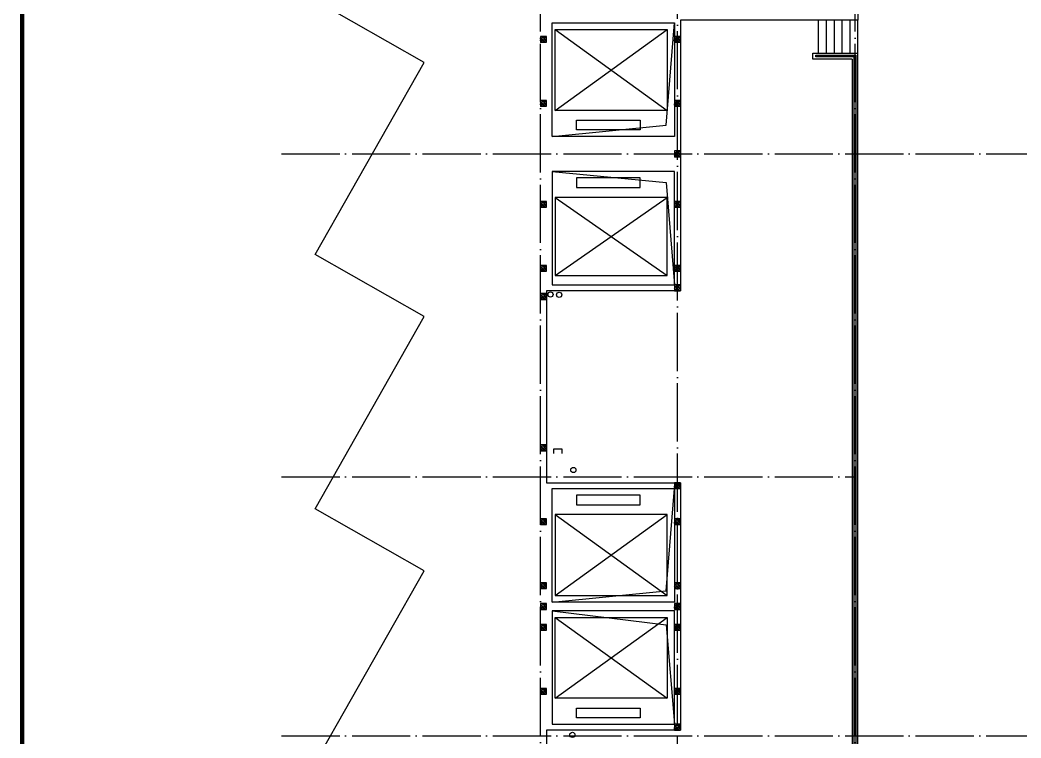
# Model space of a CAD drawing. Extents: x 6843040 to 15500510, y -6507076 to -4940511.
# Drawn here: x 7631314 to 7665698, y -5530571 to -5505902 of the extents above; entities that cross this region are included whole.
import ezdxf

# ---------------------------------------------------------------- set-up
doc = ezdxf.new("R2010")
doc.units = 0
doc.header["$LTSCALE"] = 1000
doc.header["$MEASUREMENT"] = 0
doc.linetypes.add('DOTE', pattern=[2.42, 2, -0.2, 0.02, -0.2])
doc.layers.add('-有效面积', color=6, linetype='Continuous', plot=False)
for name, color, linetype in [('COLUMN', 10, 'Continuous'), ('DOTE', 8, 'DOTE'), ('E_LINE_6', 11, 'Continuous'), ('EVTR', 2, 'Continuous'), ('plan-1', 40, 'Continuous'), ('PUB_HATCH', 8, 'Continuous'), ('PUB_TITLE', 4, 'Continuous'), ('RAIL', 163, 'Continuous'), ('S_SURFACE', 6, 'Continuous'), ('STAIR', 2, 'Continuous'), ('VPIPE-雨水', 4, 'Continuous')]:
    doc.layers.add(name, color=color, linetype=linetype)

# ---------------------------------------------------------------- blocks, each defined once
blk = doc.blocks.new('1GZ')
at = {"layer": 'PUB_HATCH'}
h = blk.add_hatch(dxfattribs=at)
h.set_pattern_fill('钢筋混凝土', color=256, scale=25, angle=90, style=0)
h.set_pattern_definition([(134.999998, (-35521.81, -439931.92), (-44.194175, -44.194172), []), (140, (-35521.81, -439931.92), (15.68804, 179.315045), [18.75, -206.25]), (85, (-35521.81, -439931.92), (-188.048035, -34.68783), [15, -165]), (190.4514, (-35520.5, -439916.98), (-172.35988, 144.62735), [15.93505, -175.28553]), (136.1842, (-35571.81, -439931.92), (41.37976, 266.81026), [28.125, -309.375]), (186.6356, (-35568.36, -439909.69), (-243.52946, 233.66568), [23.90257, -262.92825]), (81.1842, (-35571.8, -439931.92), (-243.52964, 233.6655), [22.5, -247.5]), (111, (-35559.31, -439906.92), (100.65473, 149.22676), [18.75, -206.25]), (56, (-35559.31, -439906.92), (-181.28751, 60.82884), [15, -165]), (161.4514, (-35550.92, -439894.48), (-80.63262, 210.05566), [15.93505, -175.28553]), (127.499998, (-35521.81, -439931.92), (-83.223463, 3.039967), [0, -163, 0, -167.5, 0, -165.625]), (97.499998, (-35521.81, -439931.92), (-98.602926, 65.767388), [0, -95.5, 0, -159.25, 0, -63.125]), (57.499998, (-35521.81, -439987.67), (5.638722, 133.455609), [0, -62.5, 0, -195, 0, -258.75]), (47.499998, (-35521.81, -440012.67), (-25.02624, 145.796543), [0, -81.25, 0, -129.5, 0, -183.75])])
edge = h.paths.add_edge_path()
edge.add_line((270895, -172450), (270695, -172450))
edge.add_line((270895, -172450), (270895, -172250))
edge.add_line((270895, -172250), (270695, -172250))
edge.add_line((270695, -172250), (270695, -172450))
h = blk.add_hatch(dxfattribs=at)
h.set_pattern_fill('钢筋混凝土', color=256, scale=25, angle=90, style=0)
h.set_pattern_definition([(134.999998, (-30921.81, -439931.92), (-44.194175, -44.194172), []), (140, (-30921.81, -439931.92), (15.68804, 179.315045), [18.75, -206.25]), (85, (-30921.81, -439931.92), (-188.048035, -34.68783), [15, -165]), (190.4514, (-30920.5, -439916.98), (-172.35988, 144.62735), [15.93505, -175.28553]), (136.1842, (-30971.8, -439931.92), (41.37976, 266.81026), [28.125, -309.375]), (186.6356, (-30968.36, -439909.69), (-243.52946, 233.66568), [23.90257, -262.92825]), (81.1842, (-30971.8, -439931.92), (-243.52964, 233.6655), [22.5, -247.5]), (111, (-30959.31, -439906.92), (100.65473, 149.22676), [18.75, -206.25]), (56, (-30959.31, -439906.92), (-181.28751, 60.82884), [15, -165]), (161.4514, (-30950.92, -439894.48), (-80.63262, 210.05566), [15.93505, -175.28553]), (127.499998, (-30921.81, -439931.92), (-83.223463, 3.039967), [0, -163, 0, -167.5, 0, -165.625]), (97.499998, (-30921.81, -439931.92), (-98.602926, 65.767388), [0, -95.5, 0, -159.25, 0, -63.125]), (57.499998, (-30921.81, -439987.67), (5.638722, 133.455609), [0, -62.5, 0, -195, 0, -258.75]), (47.499998, (-30921.81, -440012.67), (-25.02624, 145.796543), [0, -81.25, 0, -129.5, 0, -183.75])])
edge = h.paths.add_edge_path()
edge.add_line((275495, -172450), (275295, -172450))
edge.add_line((275495, -172450), (275495, -172250))
edge.add_line((275495, -172250), (275295, -172250))
edge.add_line((275295, -172250), (275295, -172450))
h = blk.add_hatch(dxfattribs=at)
h.set_pattern_fill('钢筋混凝土', color=256, scale=25, angle=90, style=0)
h.set_pattern_definition([(134.999998, (-35521.81, -442131.92), (-44.194175, -44.194172), []), (140, (-35521.81, -442131.92), (15.68804, 179.315045), [18.75, -206.25]), (85, (-35521.81, -442131.92), (-188.048035, -34.68783), [15, -165]), (190.4514, (-35520.5, -442116.98), (-172.35988, 144.62735), [15.93505, -175.28553]), (136.1842, (-35571.8, -442131.92), (41.37976, 266.81026), [28.125, -309.375]), (186.6356, (-35568.36, -442109.69), (-243.52946, 233.66568), [23.90257, -262.92825]), (81.1842, (-35571.8, -442131.92), (-243.52964, 233.6655), [22.5, -247.5]), (111, (-35559.31, -442106.92), (100.65473, 149.22676), [18.75, -206.25]), (56, (-35559.31, -442106.92), (-181.28751, 60.82884), [15, -165]), (161.4514, (-35550.92, -442094.48), (-80.63262, 210.05566), [15.93505, -175.28553]), (127.499998, (-35521.81, -442131.92), (-83.223463, 3.039967), [0, -163, 0, -167.5, 0, -165.625]), (97.499998, (-35521.81, -442131.92), (-98.602926, 65.767388), [0, -95.5, 0, -159.25, 0, -63.125]), (57.499998, (-35521.81, -442187.67), (5.638722, 133.455609), [0, -62.5, 0, -195, 0, -258.75]), (47.499998, (-35521.81, -442212.67), (-25.02624, 145.796543), [0, -81.25, 0, -129.5, 0, -183.75])])
edge = h.paths.add_edge_path()
edge.add_line((270895, -174650), (270695, -174650))
edge.add_line((270895, -174650), (270895, -174450))
edge.add_line((270895, -174450), (270695, -174450))
edge.add_line((270695, -174450), (270695, -174650))
h = blk.add_hatch(dxfattribs=at)
h.set_pattern_fill('钢筋混凝土', color=256, scale=25, angle=90, style=0)
h.set_pattern_definition([(134.999998, (-30921.81, -442131.92), (-44.194175, -44.194172), []), (140, (-30921.81, -442131.92), (15.68804, 179.315045), [18.75, -206.25]), (85, (-30921.81, -442131.92), (-188.048035, -34.68783), [15, -165]), (190.4514, (-30920.5, -442116.98), (-172.35988, 144.62735), [15.93505, -175.28553]), (136.1842, (-30971.8, -442131.92), (41.37976, 266.81026), [28.125, -309.375]), (186.6356, (-30968.36, -442109.69), (-243.52946, 233.66568), [23.90257, -262.92825]), (81.1842, (-30971.8, -442131.92), (-243.52964, 233.6655), [22.5, -247.5]), (111, (-30959.31, -442106.92), (100.65473, 149.22676), [18.75, -206.25]), (56, (-30959.31, -442106.92), (-181.28751, 60.82884), [15, -165]), (161.4514, (-30950.92, -442094.48), (-80.63262, 210.05566), [15.93505, -175.28553]), (127.499998, (-30921.81, -442131.92), (-83.223463, 3.039967), [0, -163, 0, -167.5, 0, -165.625]), (97.499998, (-30921.81, -442131.92), (-98.602926, 65.767388), [0, -95.5, 0, -159.25, 0, -63.125]), (57.499998, (-30921.81, -442187.67), (5.638722, 133.455609), [0, -62.5, 0, -195, 0, -258.75]), (47.499998, (-30921.81, -442212.67), (-25.02624, 145.796543), [0, -81.25, 0, -129.5, 0, -183.75])])
edge = h.paths.add_edge_path()
edge.add_line((275495, -174650), (275295, -174650))
edge.add_line((275495, -174650), (275495, -174450))
edge.add_line((275495, -174450), (275295, -174450))
edge.add_line((275295, -174450), (275295, -174650))
h = blk.add_hatch(dxfattribs=at)
h.set_pattern_fill('钢筋混凝土', color=256, scale=25, angle=90, style=0)
h.set_pattern_definition([(134.999998, (-30921.81, -443866.92), (-44.194175, -44.194172), []), (140, (-30921.81, -443866.92), (15.68804, 179.315045), [18.75, -206.25]), (85, (-30921.81, -443866.92), (-188.048035, -34.68783), [15, -165]), (190.4514, (-30920.5, -443851.98), (-172.35988, 144.62735), [15.93505, -175.28553]), (136.1842, (-30971.8, -443866.92), (41.37976, 266.81026), [28.125, -309.375]), (186.6356, (-30968.36, -443844.69), (-243.52946, 233.66568), [23.90257, -262.92825]), (81.1842, (-30971.8, -443866.92), (-243.52964, 233.6655), [22.5, -247.5]), (111, (-30959.31, -443841.92), (100.65473, 149.22676), [18.75, -206.25]), (56, (-30959.31, -443841.92), (-181.28751, 60.82884), [15, -165]), (161.4514, (-30950.92, -443829.48), (-80.63262, 210.05566), [15.93505, -175.28553]), (127.499998, (-30921.81, -443866.92), (-83.223463, 3.039967), [0, -163, 0, -167.5, 0, -165.625]), (97.499998, (-30921.81, -443866.92), (-98.602926, 65.767388), [0, -95.5, 0, -159.25, 0, -63.125]), (57.499998, (-30921.81, -443922.67), (5.638722, 133.455609), [0, -62.5, 0, -195, 0, -258.75]), (47.499998, (-30921.81, -443947.67), (-25.02624, 145.796543), [0, -81.25, 0, -129.5, 0, -183.75])])
edge = h.paths.add_edge_path()
edge.add_line((275495, -176385), (275295, -176385))
edge.add_line((275495, -176385), (275495, -176185))
edge.add_line((275495, -176185), (275295, -176185))
edge.add_line((275295, -176185), (275295, -176385))
h = blk.add_hatch(dxfattribs=at)
h.set_pattern_fill('钢筋混凝土', color=256, scale=25, angle=90, style=0)
h.set_pattern_definition([(134.999998, (-35521.81, -445601.92), (-44.194175, -44.194172), []), (140, (-35521.81, -445601.92), (15.68804, 179.315045), [18.75, -206.25]), (85, (-35521.81, -445601.92), (-188.048035, -34.68783), [15, -165]), (190.4514, (-35520.5, -445586.98), (-172.35988, 144.62735), [15.93505, -175.28553]), (136.1842, (-35571.8, -445601.92), (41.37976, 266.81026), [28.125, -309.375]), (186.6356, (-35568.36, -445579.69), (-243.52946, 233.66568), [23.90257, -262.92825]), (81.1842, (-35571.8, -445601.92), (-243.52964, 233.6655), [22.5, -247.5]), (111, (-35559.31, -445576.92), (100.65473, 149.22676), [18.75, -206.25]), (56, (-35559.31, -445576.92), (-181.28751, 60.82884), [15, -165]), (161.4514, (-35550.92, -445564.48), (-80.63262, 210.05566), [15.93505, -175.28553]), (127.499998, (-35521.81, -445601.92), (-83.223463, 3.039967), [0, -163, 0, -167.5, 0, -165.625]), (97.499998, (-35521.81, -445601.92), (-98.602926, 65.767388), [0, -95.5, 0, -159.25, 0, -63.125]), (57.499998, (-35521.81, -445657.67), (5.638722, 133.455609), [0, -62.5, 0, -195, 0, -258.75]), (47.499998, (-35521.81, -445682.67), (-25.02624, 145.796543), [0, -81.25, 0, -129.5, 0, -183.75])])
edge = h.paths.add_edge_path()
edge.add_line((270895, -178120), (270695, -178120))
edge.add_line((270895, -178120), (270895, -177920))
edge.add_line((270895, -177920), (270695, -177920))
edge.add_line((270695, -177920), (270695, -178120))
h = blk.add_hatch(dxfattribs=at)
h.set_pattern_fill('钢筋混凝土', color=256, scale=25, angle=90, style=0)
h.set_pattern_definition([(134.999998, (-30921.81, -445601.92), (-44.194175, -44.194172), []), (140, (-30921.81, -445601.92), (15.68804, 179.315045), [18.75, -206.25]), (85, (-30921.81, -445601.92), (-188.048035, -34.68783), [15, -165]), (190.4514, (-30920.5, -445586.98), (-172.35988, 144.62735), [15.93505, -175.28553]), (136.1842, (-30971.8, -445601.92), (41.37976, 266.81026), [28.125, -309.375]), (186.6356, (-30968.36, -445579.69), (-243.52946, 233.66568), [23.90257, -262.92825]), (81.1842, (-30971.8, -445601.92), (-243.52964, 233.6655), [22.5, -247.5]), (111, (-30959.31, -445576.92), (100.65473, 149.22676), [18.75, -206.25]), (56, (-30959.31, -445576.92), (-181.28751, 60.82884), [15, -165]), (161.4514, (-30950.92, -445564.48), (-80.63262, 210.05566), [15.93505, -175.28553]), (127.499998, (-30921.81, -445601.92), (-83.223463, 3.039967), [0, -163, 0, -167.5, 0, -165.625]), (97.499998, (-30921.81, -445601.92), (-98.602926, 65.767388), [0, -95.5, 0, -159.25, 0, -63.125]), (57.499998, (-30921.81, -445657.67), (5.638722, 133.455609), [0, -62.5, 0, -195, 0, -258.75]), (47.499998, (-30921.81, -445682.67), (-25.02624, 145.796543), [0, -81.25, 0, -129.5, 0, -183.75])])
edge = h.paths.add_edge_path()
edge.add_line((275495, -178120), (275295, -178120))
edge.add_line((275495, -178120), (275495, -177920))
edge.add_line((275495, -177920), (275295, -177920))
edge.add_line((275295, -177920), (275295, -178120))
h = blk.add_hatch(dxfattribs=at)
h.set_pattern_fill('钢筋混凝土', color=256, scale=25, angle=90, style=0)
h.set_pattern_definition([(134.999998, (-35521.81, -447801.92), (-44.194175, -44.194172), []), (140, (-35521.81, -447801.92), (15.68804, 179.315045), [18.75, -206.25]), (85, (-35521.81, -447801.92), (-188.048035, -34.68783), [15, -165]), (190.4514, (-35520.5, -447786.98), (-172.35988, 144.62735), [15.93505, -175.28553]), (136.1842, (-35571.8, -447801.92), (41.37976, 266.81026), [28.125, -309.375]), (186.6356, (-35568.36, -447779.69), (-243.52946, 233.66568), [23.90257, -262.92825]), (81.1842, (-35571.8, -447801.92), (-243.52964, 233.6655), [22.5, -247.5]), (111, (-35559.31, -447776.92), (100.65473, 149.22676), [18.75, -206.25]), (56, (-35559.31, -447776.92), (-181.28751, 60.82884), [15, -165]), (161.4514, (-35550.92, -447764.48), (-80.63262, 210.05566), [15.93505, -175.28553]), (127.499998, (-35521.81, -447801.92), (-83.223463, 3.039967), [0, -163, 0, -167.5, 0, -165.625]), (97.499998, (-35521.81, -447801.92), (-98.602926, 65.767388), [0, -95.5, 0, -159.25, 0, -63.125]), (57.499998, (-35521.81, -447857.67), (5.638722, 133.455609), [0, -62.5, 0, -195, 0, -258.75]), (47.499998, (-35521.81, -447882.67), (-25.02624, 145.796543), [0, -81.25, 0, -129.5, 0, -183.75])])
edge = h.paths.add_edge_path()
edge.add_line((270895, -180320), (270695, -180320))
edge.add_line((270895, -180320), (270895, -180120))
edge.add_line((270895, -180120), (270695, -180120))
edge.add_line((270695, -180120), (270695, -180320))
h = blk.add_hatch(dxfattribs=at)
h.set_pattern_fill('钢筋混凝土', color=256, scale=25, angle=90, style=0)
h.set_pattern_definition([(134.999998, (-30921.81, -447801.92), (-44.194175, -44.194172), []), (140, (-30921.81, -447801.92), (15.68804, 179.315045), [18.75, -206.25]), (85, (-30921.81, -447801.92), (-188.048035, -34.68783), [15, -165]), (190.4514, (-30920.5, -447786.98), (-172.35988, 144.62735), [15.93505, -175.28553]), (136.1842, (-30971.8, -447801.92), (41.37976, 266.81026), [28.125, -309.375]), (186.6356, (-30968.36, -447779.69), (-243.52946, 233.66568), [23.90257, -262.92825]), (81.1842, (-30971.8, -447801.92), (-243.52964, 233.6655), [22.5, -247.5]), (111, (-30959.31, -447776.92), (100.65473, 149.22676), [18.75, -206.25]), (56, (-30959.31, -447776.92), (-181.28751, 60.82884), [15, -165]), (161.4514, (-30950.92, -447764.48), (-80.63262, 210.05566), [15.93505, -175.28553]), (127.499998, (-30921.81, -447801.92), (-83.223463, 3.039967), [0, -163, 0, -167.5, 0, -165.625]), (97.499998, (-30921.81, -447801.92), (-98.602926, 65.767388), [0, -95.5, 0, -159.25, 0, -63.125]), (57.499998, (-30921.81, -447857.67), (5.638722, 133.455609), [0, -62.5, 0, -195, 0, -258.75]), (47.499998, (-30921.81, -447882.67), (-25.02624, 145.796543), [0, -81.25, 0, -129.5, 0, -183.75])])
edge = h.paths.add_edge_path()
edge.add_line((275495, -180320), (275295, -180320))
edge.add_line((275495, -180320), (275495, -180120))
edge.add_line((275495, -180120), (275295, -180120))
edge.add_line((275295, -180120), (275295, -180320))
h = blk.add_hatch(dxfattribs=at)
h.set_pattern_fill('钢筋混凝土', color=256, scale=25, angle=90, style=0)
h.set_pattern_definition([(134.999998, (-30921.81, -448466.92), (-44.194175, -44.194172), []), (140, (-30921.81, -448466.92), (15.68804, 179.315045), [18.75, -206.25]), (85, (-30921.81, -448466.92), (-188.048035, -34.68783), [15, -165]), (190.4514, (-30920.5, -448451.98), (-172.35988, 144.62735), [15.93505, -175.28553]), (136.1842, (-30971.8, -448466.92), (41.37976, 266.81026), [28.125, -309.375]), (186.6356, (-30968.36, -448444.69), (-243.52946, 233.66568), [23.90257, -262.92825]), (81.1842, (-30971.8, -448466.92), (-243.52964, 233.6655), [22.5, -247.5]), (111, (-30959.31, -448441.92), (100.65473, 149.22676), [18.75, -206.25]), (56, (-30959.31, -448441.92), (-181.28751, 60.82884), [15, -165]), (161.4514, (-30950.92, -448429.48), (-80.63262, 210.05566), [15.93505, -175.28553]), (127.499998, (-30921.81, -448466.92), (-83.223463, 3.039967), [0, -163, 0, -167.5, 0, -165.625]), (97.499998, (-30921.81, -448466.92), (-98.602926, 65.767388), [0, -95.5, 0, -159.25, 0, -63.125]), (57.499998, (-30921.81, -448522.67), (5.638722, 133.455609), [0, -62.5, 0, -195, 0, -258.75]), (47.499998, (-30921.81, -448547.67), (-25.02624, 145.796543), [0, -81.25, 0, -129.5, 0, -183.75])])
edge = h.paths.add_edge_path()
edge.add_line((275495, -180985), (275295, -180985))
edge.add_line((275495, -180985), (275495, -180785))
edge.add_line((275495, -180785), (275295, -180785))
edge.add_line((275295, -180785), (275295, -180985))
h = blk.add_hatch(dxfattribs=at)
h.set_pattern_fill('钢筋混凝土', color=256, scale=25, angle=90, style=0)
h.set_pattern_definition([(134.999998, (-35521.81, -448766.75), (-44.194175, -44.194172), []), (140, (-35521.81, -448766.75), (15.68804, 179.315045), [18.75, -206.25]), (85, (-35521.81, -448766.75), (-188.048035, -34.68783), [15, -165]), (190.4514, (-35520.5, -448751.81), (-172.35988, 144.62735), [15.93505, -175.28553]), (136.1842, (-35571.81, -448766.75), (41.37976, 266.81026), [28.125, -309.375]), (186.6356, (-35568.36, -448744.52), (-243.52946, 233.66568), [23.90257, -262.92825]), (81.1842, (-35571.8, -448766.75), (-243.52964, 233.6655), [22.5, -247.5]), (111, (-35559.31, -448741.75), (100.65473, 149.22676), [18.75, -206.25]), (56, (-35559.31, -448741.75), (-181.28751, 60.82884), [15, -165]), (161.4514, (-35550.92, -448729.32), (-80.63262, 210.05566), [15.93505, -175.28553]), (127.499998, (-35521.81, -448766.75), (-83.223463, 3.039967), [0, -163, 0, -167.5, 0, -165.625]), (97.499998, (-35521.81, -448766.75), (-98.602926, 65.767388), [0, -95.5, 0, -159.25, 0, -63.125]), (57.499998, (-35521.81, -448822.5), (5.638722, 133.455609), [0, -62.5, 0, -195, 0, -258.75]), (47.499998, (-35521.81, -448847.5), (-25.02624, 145.796543), [0, -81.25, 0, -129.5, 0, -183.75])])
edge = h.paths.add_edge_path()
edge.add_line((270895, -181285), (270695, -181285))
edge.add_line((270895, -181285), (270895, -181085))
edge.add_line((270895, -181085), (270695, -181085))
edge.add_line((270695, -181085), (270695, -181285))
h = blk.add_hatch(dxfattribs=at)
h.set_pattern_fill('钢筋混凝土', color=256, scale=25, angle=90, style=0)
h.set_pattern_definition([(134.999998, (-35521.81, -453966.75), (-44.194175, -44.194172), []), (140, (-35521.81, -453966.75), (15.68804, 179.315045), [18.75, -206.25]), (85, (-35521.81, -453966.75), (-188.048035, -34.68783), [15, -165]), (190.4514, (-35520.5, -453951.81), (-172.35988, 144.62735), [15.93505, -175.28553]), (136.1842, (-35571.81, -453966.75), (41.37976, 266.81026), [28.125, -309.375]), (186.6356, (-35568.36, -453944.52), (-243.52946, 233.66568), [23.90257, -262.92825]), (81.1842, (-35571.8, -453966.75), (-243.52964, 233.6655), [22.5, -247.5]), (111, (-35559.31, -453941.75), (100.65473, 149.22676), [18.75, -206.25]), (56, (-35559.31, -453941.75), (-181.28751, 60.82884), [15, -165]), (161.4514, (-35550.92, -453929.32), (-80.63262, 210.05566), [15.93505, -175.28553]), (127.499998, (-35521.81, -453966.75), (-83.223463, 3.039967), [0, -163, 0, -167.5, 0, -165.625]), (97.499998, (-35521.81, -453966.75), (-98.602926, 65.767388), [0, -95.5, 0, -159.25, 0, -63.125]), (57.499998, (-35521.81, -454022.5), (5.638722, 133.455609), [0, -62.5, 0, -195, 0, -258.75]), (47.499998, (-35521.81, -454047.5), (-25.02624, 145.796543), [0, -81.25, 0, -129.5, 0, -183.75])])
edge = h.paths.add_edge_path()
edge.add_line((270895, -186485), (270695, -186485))
edge.add_line((270895, -186485), (270895, -186285))
edge.add_line((270895, -186285), (270695, -186285))
edge.add_line((270695, -186285), (270695, -186485))
h = blk.add_hatch(dxfattribs=at)
h.set_pattern_fill('钢筋混凝土', color=256, scale=25, angle=90, style=0)
h.set_pattern_definition([(134.999998, (-30921.81, -455266.92), (-44.194175, -44.194172), []), (140, (-30921.81, -455266.92), (15.68804, 179.315045), [18.75, -206.25]), (85, (-30921.81, -455266.92), (-188.048035, -34.68783), [15, -165]), (190.4514, (-30920.5, -455251.98), (-172.35988, 144.62735), [15.93505, -175.28553]), (136.1842, (-30971.8, -455266.92), (41.37976, 266.81026), [28.125, -309.375]), (186.6356, (-30968.36, -455244.69), (-243.52946, 233.66568), [23.90257, -262.92825]), (81.1842, (-30971.8, -455266.92), (-243.52964, 233.6655), [22.5, -247.5]), (111, (-30959.31, -455241.92), (100.65473, 149.22676), [18.75, -206.25]), (56, (-30959.31, -455241.92), (-181.28751, 60.82884), [15, -165]), (161.4514, (-30950.92, -455229.48), (-80.63262, 210.05566), [15.93505, -175.28553]), (127.499998, (-30921.81, -455266.92), (-83.223463, 3.039967), [0, -163, 0, -167.5, 0, -165.625]), (97.499998, (-30921.81, -455266.92), (-98.602926, 65.767388), [0, -95.5, 0, -159.25, 0, -63.125]), (57.499998, (-30921.81, -455322.67), (5.638722, 133.455609), [0, -62.5, 0, -195, 0, -258.75]), (47.499998, (-30921.81, -455347.67), (-25.02624, 145.796543), [0, -81.25, 0, -129.5, 0, -183.75])])
edge = h.paths.add_edge_path()
edge.add_line((275495, -187785), (275295, -187785))
edge.add_line((275495, -187785), (275495, -187585))
edge.add_line((275495, -187585), (275295, -187585))
edge.add_line((275295, -187585), (275295, -187785))
h = blk.add_hatch(dxfattribs=at)
h.set_pattern_fill('钢筋混凝土', color=256, scale=25, angle=90, style=0)
h.set_pattern_definition([(134.999998, (-35521.81, -456501.92), (-44.194175, -44.194172), []), (140, (-35521.81, -456501.92), (15.68804, 179.315045), [18.75, -206.25]), (85, (-35521.81, -456501.92), (-188.048035, -34.68783), [15, -165]), (190.4514, (-35520.5, -456486.98), (-172.35988, 144.62735), [15.93505, -175.28553]), (136.1842, (-35571.81, -456501.92), (41.37976, 266.81026), [28.125, -309.375]), (186.6356, (-35568.36, -456479.69), (-243.52946, 233.66568), [23.90257, -262.92825]), (81.1842, (-35571.8, -456501.92), (-243.52964, 233.6655), [22.5, -247.5]), (111, (-35559.31, -456476.92), (100.65473, 149.22676), [18.75, -206.25]), (56, (-35559.31, -456476.92), (-181.28751, 60.82884), [15, -165]), (161.4514, (-35550.92, -456464.48), (-80.63262, 210.05566), [15.93505, -175.28553]), (127.499998, (-35521.81, -456501.92), (-83.223463, 3.039967), [0, -163, 0, -167.5, 0, -165.625]), (97.499998, (-35521.81, -456501.92), (-98.602926, 65.767388), [0, -95.5, 0, -159.25, 0, -63.125]), (57.499998, (-35521.81, -456557.67), (5.638722, 133.455609), [0, -62.5, 0, -195, 0, -258.75]), (47.499998, (-35521.81, -456582.67), (-25.02624, 145.796543), [0, -81.25, 0, -129.5, 0, -183.75])])
edge = h.paths.add_edge_path()
edge.add_line((270895, -189020), (270695, -189020))
edge.add_line((270895, -189020), (270895, -188820))
edge.add_line((270895, -188820), (270695, -188820))
edge.add_line((270695, -188820), (270695, -189020))
h = blk.add_hatch(dxfattribs=at)
h.set_pattern_fill('钢筋混凝土', color=256, scale=25, angle=90, style=0)
h.set_pattern_definition([(134.999998, (-30921.81, -456501.92), (-44.194175, -44.194172), []), (140, (-30921.81, -456501.92), (15.68804, 179.315045), [18.75, -206.25]), (85, (-30921.81, -456501.92), (-188.048035, -34.68783), [15, -165]), (190.4514, (-30920.5, -456486.98), (-172.35988, 144.62735), [15.93505, -175.28553]), (136.1842, (-30971.8, -456501.92), (41.37976, 266.81026), [28.125, -309.375]), (186.6356, (-30968.36, -456479.69), (-243.52946, 233.66568), [23.90257, -262.92825]), (81.1842, (-30971.8, -456501.92), (-243.52964, 233.6655), [22.5, -247.5]), (111, (-30959.31, -456476.92), (100.65473, 149.22676), [18.75, -206.25]), (56, (-30959.31, -456476.92), (-181.28751, 60.82884), [15, -165]), (161.4514, (-30950.92, -456464.48), (-80.63262, 210.05566), [15.93505, -175.28553]), (127.499998, (-30921.81, -456501.92), (-83.223463, 3.039967), [0, -163, 0, -167.5, 0, -165.625]), (97.499998, (-30921.81, -456501.92), (-98.602926, 65.767388), [0, -95.5, 0, -159.25, 0, -63.125]), (57.499998, (-30921.81, -456557.67), (5.638722, 133.455609), [0, -62.5, 0, -195, 0, -258.75]), (47.499998, (-30921.81, -456582.67), (-25.02624, 145.796543), [0, -81.25, 0, -129.5, 0, -183.75])])
edge = h.paths.add_edge_path()
edge.add_line((275495, -189020), (275295, -189020))
edge.add_line((275495, -189020), (275495, -188820))
edge.add_line((275495, -188820), (275295, -188820))
edge.add_line((275295, -188820), (275295, -189020))
h = blk.add_hatch(dxfattribs=at)
h.set_pattern_fill('钢筋混凝土', color=256, scale=25, angle=90, style=0)
h.set_pattern_definition([(134.999998, (-35521.81, -458701.92), (-44.194175, -44.194172), []), (140, (-35521.81, -458701.92), (15.68804, 179.315045), [18.75, -206.25]), (85, (-35521.81, -458701.92), (-188.048035, -34.68783), [15, -165]), (190.4514, (-35520.5, -458686.98), (-172.35988, 144.62735), [15.93505, -175.28553]), (136.1842, (-35571.8, -458701.92), (41.37976, 266.81026), [28.125, -309.375]), (186.6356, (-35568.36, -458679.69), (-243.52946, 233.66568), [23.90257, -262.92825]), (81.1842, (-35571.8, -458701.92), (-243.52964, 233.6655), [22.5, -247.5]), (111, (-35559.31, -458676.92), (100.65473, 149.22676), [18.75, -206.25]), (56, (-35559.31, -458676.92), (-181.28751, 60.82884), [15, -165]), (161.4514, (-35550.92, -458664.48), (-80.63262, 210.05566), [15.93505, -175.28553]), (127.499998, (-35521.81, -458701.92), (-83.223463, 3.039967), [0, -163, 0, -167.5, 0, -165.625]), (97.499998, (-35521.81, -458701.92), (-98.602926, 65.767388), [0, -95.5, 0, -159.25, 0, -63.125]), (57.499998, (-35521.81, -458757.67), (5.638722, 133.455609), [0, -62.5, 0, -195, 0, -258.75]), (47.499998, (-35521.81, -458782.67), (-25.02624, 145.796543), [0, -81.25, 0, -129.5, 0, -183.75])])
edge = h.paths.add_edge_path()
edge.add_line((270895, -191220), (270695, -191220))
edge.add_line((270895, -191220), (270895, -191020))
edge.add_line((270895, -191020), (270695, -191020))
edge.add_line((270695, -191020), (270695, -191220))
h = blk.add_hatch(dxfattribs=at)
h.set_pattern_fill('钢筋混凝土', color=256, scale=25, angle=90, style=0)
h.set_pattern_definition([(134.999998, (-30921.81, -458701.92), (-44.194175, -44.194172), []), (140, (-30921.81, -458701.92), (15.68804, 179.315045), [18.75, -206.25]), (85, (-30921.81, -458701.92), (-188.048035, -34.68783), [15, -165]), (190.4514, (-30920.5, -458686.98), (-172.35988, 144.62735), [15.93505, -175.28553]), (136.1842, (-30971.8, -458701.92), (41.37976, 266.81026), [28.125, -309.375]), (186.6356, (-30968.36, -458679.69), (-243.52946, 233.66568), [23.90257, -262.92825]), (81.1842, (-30971.8, -458701.92), (-243.52964, 233.6655), [22.5, -247.5]), (111, (-30959.31, -458676.92), (100.65473, 149.22676), [18.75, -206.25]), (56, (-30959.31, -458676.92), (-181.28751, 60.82884), [15, -165]), (161.4514, (-30950.92, -458664.48), (-80.63262, 210.05566), [15.93505, -175.28553]), (127.499998, (-30921.81, -458701.92), (-83.223463, 3.039967), [0, -163, 0, -167.5, 0, -165.625]), (97.499998, (-30921.81, -458701.92), (-98.602926, 65.767388), [0, -95.5, 0, -159.25, 0, -63.125]), (57.499998, (-30921.81, -458757.67), (5.638722, 133.455609), [0, -62.5, 0, -195, 0, -258.75]), (47.499998, (-30921.81, -458782.67), (-25.02624, 145.796543), [0, -81.25, 0, -129.5, 0, -183.75])])
edge = h.paths.add_edge_path()
edge.add_line((275495, -191220), (275295, -191220))
edge.add_line((275495, -191220), (275495, -191020))
edge.add_line((275495, -191020), (275295, -191020))
edge.add_line((275295, -191020), (275295, -191220))
h = blk.add_hatch(dxfattribs=at)
h.set_pattern_fill('钢筋混凝土', color=256, scale=25, angle=90, style=0)
h.set_pattern_definition([(134.999998, (-35521.81, -459416.92), (-44.194175, -44.194172), []), (140, (-35521.81, -459416.92), (15.68804, 179.315045), [18.75, -206.25]), (85, (-35521.81, -459416.92), (-188.048035, -34.68783), [15, -165]), (190.4514, (-35520.5, -459401.98), (-172.35988, 144.62735), [15.93505, -175.28553]), (136.1842, (-35571.8, -459416.92), (41.37976, 266.81026), [28.125, -309.375]), (186.6356, (-35568.36, -459394.69), (-243.52946, 233.66568), [23.90257, -262.92825]), (81.1842, (-35571.8, -459416.92), (-243.52964, 233.6655), [22.5, -247.5]), (111, (-35559.31, -459391.92), (100.65473, 149.22676), [18.75, -206.25]), (56, (-35559.31, -459391.92), (-181.28751, 60.82884), [15, -165]), (161.4514, (-35550.92, -459379.48), (-80.63262, 210.05566), [15.93505, -175.28553]), (127.499998, (-35521.81, -459416.92), (-83.223463, 3.039967), [0, -163, 0, -167.5, 0, -165.625]), (97.499998, (-35521.81, -459416.92), (-98.602926, 65.767388), [0, -95.5, 0, -159.25, 0, -63.125]), (57.499998, (-35521.81, -459472.67), (5.638722, 133.455609), [0, -62.5, 0, -195, 0, -258.75]), (47.499998, (-35521.81, -459497.67), (-25.02624, 145.796543), [0, -81.25, 0, -129.5, 0, -183.75])])
edge = h.paths.add_edge_path()
edge.add_line((270895, -191935), (270695, -191935))
edge.add_line((270895, -191935), (270895, -191735))
edge.add_line((270895, -191735), (270695, -191735))
edge.add_line((270695, -191735), (270695, -191935))
h = blk.add_hatch(dxfattribs=at)
h.set_pattern_fill('钢筋混凝土', color=256, scale=25, angle=90, style=0)
h.set_pattern_definition([(134.999998, (-30921.81, -459416.92), (-44.194175, -44.194172), []), (140, (-30921.81, -459416.92), (15.68804, 179.315045), [18.75, -206.25]), (85, (-30921.81, -459416.92), (-188.048035, -34.68783), [15, -165]), (190.4514, (-30920.5, -459401.98), (-172.35988, 144.62735), [15.93505, -175.28553]), (136.1842, (-30971.8, -459416.92), (41.37976, 266.81026), [28.125, -309.375]), (186.6356, (-30968.36, -459394.69), (-243.52946, 233.66568), [23.90257, -262.92825]), (81.1842, (-30971.8, -459416.92), (-243.52964, 233.6655), [22.5, -247.5]), (111, (-30959.31, -459391.92), (100.65473, 149.22676), [18.75, -206.25]), (56, (-30959.31, -459391.92), (-181.28751, 60.82884), [15, -165]), (161.4514, (-30950.92, -459379.48), (-80.63262, 210.05566), [15.93505, -175.28553]), (127.499998, (-30921.81, -459416.92), (-83.223463, 3.039967), [0, -163, 0, -167.5, 0, -165.625]), (97.499998, (-30921.81, -459416.92), (-98.602926, 65.767388), [0, -95.5, 0, -159.25, 0, -63.125]), (57.499998, (-30921.81, -459472.67), (5.638722, 133.455609), [0, -62.5, 0, -195, 0, -258.75]), (47.499998, (-30921.81, -459497.67), (-25.02624, 145.796543), [0, -81.25, 0, -129.5, 0, -183.75])])
edge = h.paths.add_edge_path()
edge.add_line((275495, -191935), (275295, -191935))
edge.add_line((275495, -191935), (275495, -191735))
edge.add_line((275495, -191735), (275295, -191735))
edge.add_line((275295, -191735), (275295, -191935))
h = blk.add_hatch(dxfattribs=at)
h.set_pattern_fill('钢筋混凝土', color=256, scale=25, angle=90, style=0)
h.set_pattern_definition([(134.999998, (-35521.81, -460131.92), (-44.194175, -44.194172), []), (140, (-35521.81, -460131.92), (15.68804, 179.315045), [18.75, -206.25]), (85, (-35521.81, -460131.92), (-188.048035, -34.68783), [15, -165]), (190.4514, (-35520.5, -460116.98), (-172.35988, 144.62735), [15.93505, -175.28553]), (136.1842, (-35571.8, -460131.92), (41.37976, 266.81026), [28.125, -309.375]), (186.6356, (-35568.36, -460109.69), (-243.52946, 233.66568), [23.90257, -262.92825]), (81.1842, (-35571.8, -460131.92), (-243.52964, 233.6655), [22.5, -247.5]), (111, (-35559.31, -460106.92), (100.65473, 149.22676), [18.75, -206.25]), (56, (-35559.31, -460106.92), (-181.28751, 60.82884), [15, -165]), (161.4514, (-35550.92, -460094.48), (-80.63262, 210.05566), [15.93505, -175.28553]), (127.499998, (-35521.81, -460131.92), (-83.223463, 3.039967), [0, -163, 0, -167.5, 0, -165.625]), (97.499998, (-35521.81, -460131.92), (-98.602926, 65.767388), [0, -95.5, 0, -159.25, 0, -63.125]), (57.499998, (-35521.81, -460187.67), (5.638722, 133.455609), [0, -62.5, 0, -195, 0, -258.75]), (47.499998, (-35521.81, -460212.67), (-25.02624, 145.796543), [0, -81.25, 0, -129.5, 0, -183.75])])
edge = h.paths.add_edge_path()
edge.add_line((270895, -192650), (270695, -192650))
edge.add_line((270895, -192650), (270895, -192450))
edge.add_line((270895, -192450), (270695, -192450))
edge.add_line((270695, -192450), (270695, -192650))
h = blk.add_hatch(dxfattribs=at)
h.set_pattern_fill('钢筋混凝土', color=256, scale=25, angle=90, style=0)
h.set_pattern_definition([(134.999998, (-30921.81, -460131.92), (-44.194175, -44.194172), []), (140, (-30921.81, -460131.92), (15.68804, 179.315045), [18.75, -206.25]), (85, (-30921.81, -460131.92), (-188.048035, -34.68783), [15, -165]), (190.4514, (-30920.5, -460116.98), (-172.35988, 144.62735), [15.93505, -175.28553]), (136.1842, (-30971.8, -460131.92), (41.37976, 266.81026), [28.125, -309.375]), (186.6356, (-30968.36, -460109.69), (-243.52946, 233.66568), [23.90257, -262.92825]), (81.1842, (-30971.8, -460131.92), (-243.52964, 233.6655), [22.5, -247.5]), (111, (-30959.31, -460106.92), (100.65473, 149.22676), [18.75, -206.25]), (56, (-30959.31, -460106.92), (-181.28751, 60.82884), [15, -165]), (161.4514, (-30950.92, -460094.48), (-80.63262, 210.05566), [15.93505, -175.28553]), (127.499998, (-30921.81, -460131.92), (-83.223463, 3.039967), [0, -163, 0, -167.5, 0, -165.625]), (97.499998, (-30921.81, -460131.92), (-98.602926, 65.767388), [0, -95.5, 0, -159.25, 0, -63.125]), (57.499998, (-30921.81, -460187.67), (5.638722, 133.455609), [0, -62.5, 0, -195, 0, -258.75]), (47.499998, (-30921.81, -460212.67), (-25.02624, 145.796543), [0, -81.25, 0, -129.5, 0, -183.75])])
edge = h.paths.add_edge_path()
edge.add_line((275495, -192650), (275295, -192650))
edge.add_line((275495, -192650), (275495, -192450))
edge.add_line((275495, -192450), (275295, -192450))
edge.add_line((275295, -192450), (275295, -192650))
h = blk.add_hatch(dxfattribs=at)
h.set_pattern_fill('钢筋混凝土', color=256, scale=25, angle=90, style=0)
h.set_pattern_definition([(134.999998, (-35521.81, -462331.92), (-44.194175, -44.194172), []), (140, (-35521.81, -462331.92), (15.68804, 179.315045), [18.75, -206.25]), (85, (-35521.81, -462331.92), (-188.048035, -34.68783), [15, -165]), (190.4514, (-35520.5, -462316.98), (-172.35988, 144.62735), [15.93505, -175.28553]), (136.1842, (-35571.8, -462331.92), (41.37976, 266.81026), [28.125, -309.375]), (186.6356, (-35568.36, -462309.69), (-243.52946, 233.66568), [23.90257, -262.92825]), (81.1842, (-35571.8, -462331.92), (-243.52964, 233.6655), [22.5, -247.5]), (111, (-35559.31, -462306.92), (100.65473, 149.22676), [18.75, -206.25]), (56, (-35559.31, -462306.92), (-181.28751, 60.82884), [15, -165]), (161.4514, (-35550.92, -462294.48), (-80.63262, 210.05566), [15.93505, -175.28553]), (127.499998, (-35521.81, -462331.92), (-83.223463, 3.039967), [0, -163, 0, -167.5, 0, -165.625]), (97.499998, (-35521.81, -462331.92), (-98.602926, 65.767388), [0, -95.5, 0, -159.25, 0, -63.125]), (57.499998, (-35521.81, -462387.67), (5.638722, 133.455609), [0, -62.5, 0, -195, 0, -258.75]), (47.499998, (-35521.81, -462412.67), (-25.02624, 145.796543), [0, -81.25, 0, -129.5, 0, -183.75])])
edge = h.paths.add_edge_path()
edge.add_line((270895, -194850), (270695, -194850))
edge.add_line((270895, -194850), (270895, -194650))
edge.add_line((270895, -194650), (270695, -194650))
edge.add_line((270695, -194650), (270695, -194850))
h = blk.add_hatch(dxfattribs=at)
h.set_pattern_fill('钢筋混凝土', color=256, scale=25, angle=90, style=0)
h.set_pattern_definition([(134.999998, (-30921.81, -462331.92), (-44.194175, -44.194172), []), (140, (-30921.81, -462331.92), (15.68804, 179.315045), [18.75, -206.25]), (85, (-30921.81, -462331.92), (-188.048035, -34.68783), [15, -165]), (190.4514, (-30920.5, -462316.98), (-172.35988, 144.62735), [15.93505, -175.28553]), (136.1842, (-30971.8, -462331.92), (41.37976, 266.81026), [28.125, -309.375]), (186.6356, (-30968.36, -462309.69), (-243.52946, 233.66568), [23.90257, -262.92825]), (81.1842, (-30971.8, -462331.92), (-243.52964, 233.6655), [22.5, -247.5]), (111, (-30959.31, -462306.92), (100.65473, 149.22676), [18.75, -206.25]), (56, (-30959.31, -462306.92), (-181.28751, 60.82884), [15, -165]), (161.4514, (-30950.92, -462294.48), (-80.63262, 210.05566), [15.93505, -175.28553]), (127.499998, (-30921.81, -462331.92), (-83.223463, 3.039967), [0, -163, 0, -167.5, 0, -165.625]), (97.499998, (-30921.81, -462331.92), (-98.602926, 65.767388), [0, -95.5, 0, -159.25, 0, -63.125]), (57.499998, (-30921.81, -462387.67), (5.638722, 133.455609), [0, -62.5, 0, -195, 0, -258.75]), (47.499998, (-30921.81, -462412.67), (-25.02624, 145.796543), [0, -81.25, 0, -129.5, 0, -183.75])])
edge = h.paths.add_edge_path()
edge.add_line((275495, -194850), (275295, -194850))
edge.add_line((275495, -194850), (275495, -194650))
edge.add_line((275495, -194650), (275295, -194650))
edge.add_line((275295, -194650), (275295, -194850))
h = blk.add_hatch(dxfattribs=at)
h.set_pattern_fill('钢筋混凝土', color=256, scale=25, angle=90, style=0)
h.set_pattern_definition([(134.999998, (-30921.81, -463566.92), (-44.194175, -44.194172), []), (140, (-30921.81, -463566.92), (15.68804, 179.315045), [18.75, -206.25]), (85, (-30921.81, -463566.92), (-188.048035, -34.68783), [15, -165]), (190.4514, (-30920.5, -463551.98), (-172.35988, 144.62735), [15.93505, -175.28553]), (136.1842, (-30971.8, -463566.92), (41.37976, 266.81026), [28.125, -309.375]), (186.6356, (-30968.36, -463544.69), (-243.52946, 233.66568), [23.90257, -262.92825]), (81.1842, (-30971.8, -463566.92), (-243.52964, 233.6655), [22.5, -247.5]), (111, (-30959.31, -463541.92), (100.65473, 149.22676), [18.75, -206.25]), (56, (-30959.31, -463541.92), (-181.28751, 60.82884), [15, -165]), (161.4514, (-30950.92, -463529.48), (-80.63262, 210.05566), [15.93505, -175.28553]), (127.499998, (-30921.81, -463566.92), (-83.223463, 3.039967), [0, -163, 0, -167.5, 0, -165.625]), (97.499998, (-30921.81, -463566.92), (-98.602926, 65.767388), [0, -95.5, 0, -159.25, 0, -63.125]), (57.499998, (-30921.81, -463622.67), (5.638722, 133.455609), [0, -62.5, 0, -195, 0, -258.75]), (47.499998, (-30921.81, -463647.67), (-25.02624, 145.796543), [0, -81.25, 0, -129.5, 0, -183.75])])
edge = h.paths.add_edge_path()
edge.add_line((275495, -196085), (275295, -196085))
edge.add_line((275495, -196085), (275495, -195885))
edge.add_line((275495, -195885), (275295, -195885))
edge.add_line((275295, -195885), (275295, -196085))
at = {"layer": 'COLUMN'}
for points in [[(270695, -172450), (270895, -172450), (270895, -172250), (270695, -172250)], [(275295, -172450), (275495, -172450), (275495, -172250), (275295, -172250)], [(270695, -174650), (270895, -174650), (270895, -174450), (270695, -174450)], [(275295, -174650), (275495, -174650), (275495, -174450), (275295, -174450)], [(275295, -176385), (275495, -176385), (275495, -176185), (275295, -176185)], [(270695, -178120), (270895, -178120), (270895, -177920), (270695, -177920)], [(275295, -178120), (275495, -178120), (275495, -177920), (275295, -177920)], [(270695, -180320), (270895, -180320), (270895, -180120), (270695, -180120)], [(275295, -180320), (275495, -180320), (275495, -180120), (275295, -180120)], [(275295, -180985), (275495, -180985), (275495, -180785), (275295, -180785)], [(270695, -181285), (270895, -181285), (270895, -181085), (270695, -181085)], [(270695, -186485), (270895, -186485), (270895, -186285), (270695, -186285)], [(275295, -187785), (275495, -187785), (275495, -187585), (275295, -187585)], [(270695, -189020), (270895, -189020), (270895, -188820), (270695, -188820)], [(275295, -189020), (275495, -189020), (275495, -188820), (275295, -188820)], [(270695, -191220), (270895, -191220), (270895, -191020), (270695, -191020)], [(275295, -191220), (275495, -191220), (275495, -191020), (275295, -191020)], [(270695, -191935), (270895, -191935), (270895, -191735), (270695, -191735)], [(275295, -191935), (275495, -191935), (275495, -191735), (275295, -191735)], [(270695, -192650), (270895, -192650), (270895, -192450), (270695, -192450)], [(275295, -192650), (275495, -192650), (275495, -192450), (275295, -192450)], [(270695, -194850), (270895, -194850), (270895, -194650), (270695, -194650)], [(275295, -194850), (275495, -194850), (275495, -194650), (275295, -194650)], [(275295, -196085), (275495, -196085), (275495, -195885), (275295, -195885)]]:
    blk.add_lwpolyline(points, close=True, dxfattribs=at)
blk = doc.blocks.new('1F手摇拉杆')
at = {"layer": 'S_SURFACE'}
blk.add_lwpolyline([(7649935, -5520802), (7649935, -5520652), (7649635, -5520652), (7649635, -5520802)], dxfattribs=at)
blk = doc.blocks.new('一层排水消防0922')
at = {"layer": 'VPIPE-雨水'}
for centre in [(7649536, -5515333), (7649834, -5515345), (7650322, -5521363), (7650288, -5530464)]:
    blk.add_circle(centre, 90, dxfattribs=at)

msp = doc.modelspace()

# ---------------------------------------------------------------- linework, layer by layer
at = {"layer": '-有效面积'}
msp.add_lwpolyline([(7656097.4, -5550302), (7681597.4, -5550302), (7681597.4, -5490702), (7668847.4, -5490702), (7668847.4, -5490102), (7660097.4, -5490102), (7660097.4, -5505902), (7653997.4, -5505902), (7653997.4, -5515202), (7649397.4, -5515202), (7649397.4, -5521802), (7653997.4, -5521802), (7653997.4, -5530302), (7649397.4, -5530302), (7649397.4, -5538502), (7653997.4, -5538502), (7653997.4, -5546902), (7656097.4, -5546902)], close=True, dxfattribs=at)
for points in [[(7649197.4, -5550502), (7645197.4, -5550502), (7641447.4, -5548371.1), (7644977.6, -5542158.7), (7641447.4, -5540152.6), (7645197.4, -5533553.5), (7641447.4, -5531422.5), (7645197.4, -5524823.3), (7641447.4, -5522692.4), (7645197.4, -5516093.2), (7641447.4, -5513962.3), (7645197.4, -5507363.1), (7641447.4, -5505232.1), (7645197.4, -5498632.9), (7641447.4, -5496502), (7644268.1, -5491538.2)], [(7659897.4, -5546902), (7657237.4, -5546902), (7657237.4, -5547102), (7660097.4, -5547102), (7660097.4, -5505902)], [(7659897.4, -5507242), (7658547.4, -5507242), (7658547.4, -5507042), (7660097.4, -5507042)], [(7659897.4, -5507242), (7659897.4, -5546902)]]:
    msp.add_lwpolyline(points)
at = {"layer": 'DOTE'}
for p, q in [((7649197.4, -5554702), (7649197.4, -5485702.5)), ((7659997.4, -5554702), (7659997.4, -5485702.5)), ((7653897.4, -5547002), (7653897.4, -5494002)), ((7640299.5, -5510502), (7779797.4, -5510502)), ((7640299.5, -5521602), (7659997.4, -5521602)), ((7640299.5, -5530502), (7779797.4, -5530502))]:
    msp.add_line(p, q, dxfattribs=at)
at = {"layer": 'E_LINE_6'}
for points in [[(7649597.4, -5509902), (7649597.4, -5506002), (7653797.4, -5506002), (7653797.4, -5509902), (7649597.4, -5509902), (7653509, -5509515.7), (7653797.4, -5506002)], [(7649597.4, -5511102), (7649597.4, -5515002), (7653797.4, -5515002), (7653797.4, -5511102), (7649597.4, -5511102), (7653509, -5511488.3), (7653797.4, -5515002)], [(7649597.4, -5525902), (7649597.4, -5522002), (7653797.4, -5522002), (7653797.4, -5525902), (7649597.4, -5525902), (7653509, -5525515.7), (7653797.4, -5522002)], [(7649597.4, -5526202), (7649597.4, -5530102), (7653797.4, -5530102), (7653797.4, -5526202), (7649597.4, -5526202), (7653509, -5526688.3), (7653797.4, -5530102)]]:
    msp.add_lwpolyline(points, dxfattribs=at)
at = {"layer": 'EVTR'}
for p, q in [((7649697.4, -5509007), (7653547.4, -5506227)), ((7649697.4, -5506227), (7653547.4, -5509007)), ((7649697.4, -5511997), (7653547.4, -5514677)), ((7649697.4, -5514677), (7653547.4, -5511997)), ((7649697.4, -5522897), (7653547.4, -5525677)), ((7649697.4, -5525677), (7653547.4, -5522897)), ((7649697.4, -5529207), (7653547.4, -5526427)), ((7649697.4, -5526427), (7653547.4, -5529207))]:
    msp.add_line(p, q, dxfattribs=at)
for points in [[(7649697.4, -5506227), (7653547.4, -5506227), (7653547.4, -5509007), (7649697.4, -5509007)], [(7650427.4, -5509342), (7652617.4, -5509342), (7652617.4, -5509677), (7650427.4, -5509677)], [(7650427.4, -5511662), (7652617.4, -5511662), (7652617.4, -5511327), (7650427.4, -5511327)], [(7649697.4, -5514677), (7653547.4, -5514677), (7653547.4, -5511997), (7649697.4, -5511997)], [(7650427.4, -5522562), (7652617.4, -5522562), (7652617.4, -5522227), (7650427.4, -5522227)], [(7649697.4, -5525677), (7653547.4, -5525677), (7653547.4, -5522897), (7649697.4, -5522897)], [(7649697.4, -5526427), (7653547.4, -5526427), (7653547.4, -5529207), (7649697.4, -5529207)], [(7650427.4, -5529542), (7652617.4, -5529542), (7652617.4, -5529877), (7650427.4, -5529877)]]:
    msp.add_lwpolyline(points, close=True, dxfattribs=at)
at = {"layer": 'PUB_TITLE', "const_width": 150}
msp.add_lwpolyline([(7631389.5, -5599501.4), (7804489.5, -5599501.4), (7804489.5, -5476351.4), (7631389.5, -5476351.4)], close=True, dxfattribs=at)
at = {"layer": 'RAIL'}
msp.add_lwpolyline([(7658647.4, -5507112), (7660027.4, -5507112), (7660027.4, -5547032), (7657297.4, -5547032), (7657297.4, -5548512), (7657237.4, -5548512), (7657237.4, -5548452), (7657237.4, -5546972), (7659967.4, -5546972), (7659967.4, -5507172), (7658647.4, -5507172), (7658647.4, -5507112)], dxfattribs=at)
at = {"layer": 'STAIR'}
for points in [[(7658747.4, -5507042), (7658747.4, -5505902)], [(7659017.4, -5507042), (7659017.4, -5505902)], [(7659287.4, -5507042), (7659287.4, -5505902)], [(7659557.4, -5507042), (7659557.4, -5505902)], [(7659827.4, -5507042), (7659827.4, -5505902)], [(7660097.4, -5507042), (7660097.4, -5505902)]]:
    msp.add_lwpolyline(points, dxfattribs=at)

# ---------------------------------------------------------------- block references
msp.add_blockref('1GZ', (7378502.9, -5334216.6))
at = {"layer": 'plan-1'}
for name in ['一层排水消防0922', '1F手摇拉杆']:
    msp.add_blockref(name, (0, 0), dxfattribs=at)

doc.saveas('drawing.dxf')
